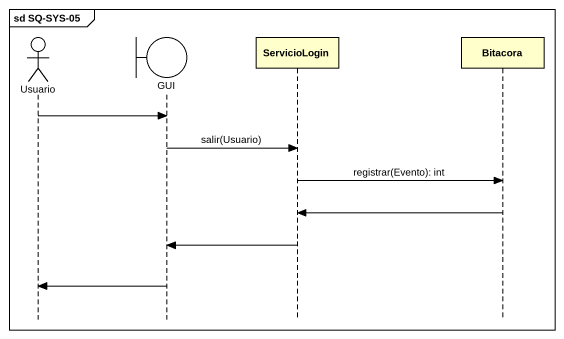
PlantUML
@startuml
mainframe sd SQ-SYS-05
hide footbox
actor Usuario
boundary GUI
participant ServicioLogin
participant Bitacora

Usuario -> GUI
GUI -> ServicioLogin : salir(Usuario)
ServicioLogin -> Bitacora : registrar(Evento): int
Bitacora -> ServicioLogin
ServicioLogin -> GUI
GUI -> Usuario
@enduml
